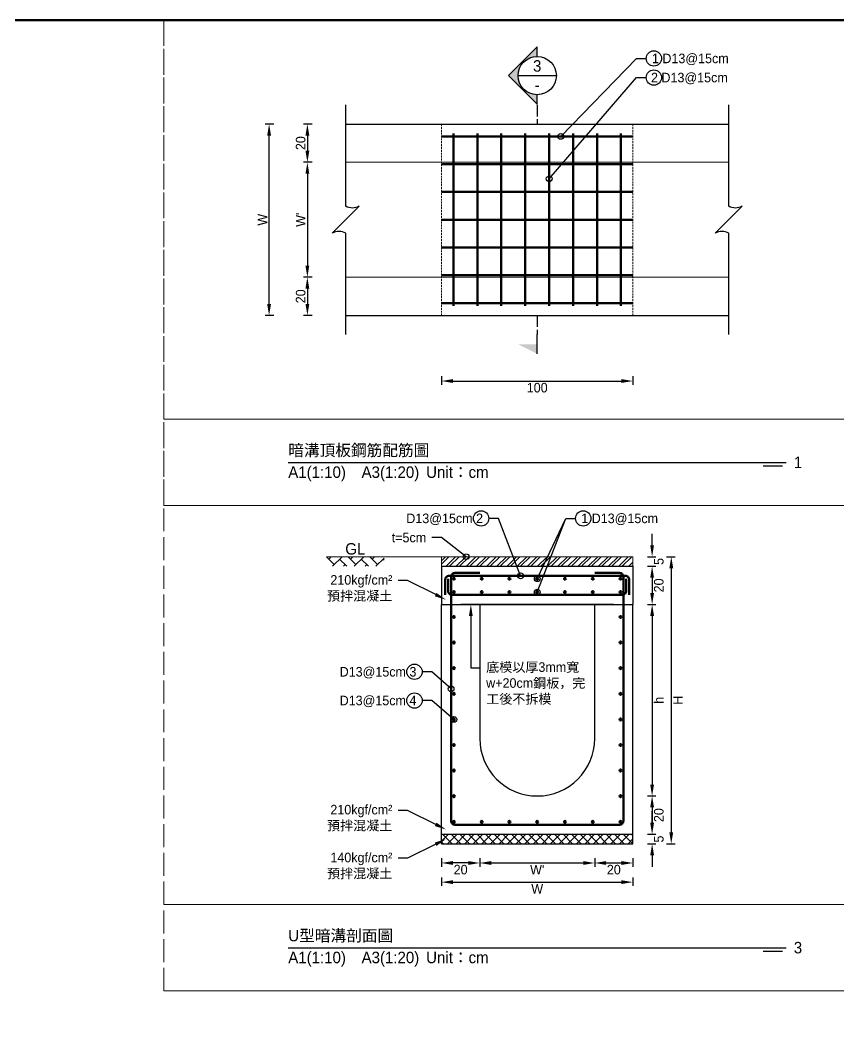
# Model space of a CAD drawing. Extents: x -3420 to 2030, y -3892 to 566.
# Drawn here: x -855 to -428, y -526 to 0 of the extents above; entities that cross this region are included whole.
import ezdxf
from ezdxf import colors
from ezdxf.entities.mleader import LeaderData, LeaderLine
from ezdxf.math import Vec2, Vec3

# ---------------------------------------------------------------- set-up
doc = ezdxf.new("R2010")
doc.units = 0
doc.header["$MEASUREMENT"] = 0
for name, pattern in [('ACAD_ISO02W100', [15, 12, -3]), ('DASHEDX2', [1.5, 1, -0.5]), ('HIDDEN', [0.375, 0.25, -0.125])]:
    doc.linetypes.add(name, pattern=pattern)
for name, color, linetype, lineweight in [('一、3.基本-變更', 1, 'Continuous', 50), ('二、1.繪圖-既有設施', 8, 'Continuous', 20), ('二、2.繪圖-施作項目', 181, 'Continuous', 30), ('二、4.繪圖-設計鋪面', 40, 'Continuous', 20), ('二、5.繪圖-鋼筋', 60, 'Continuous', 50), ('二、6.繪圖-其他施作項目', 35, 'Continuous', 30)]:
    doc.layers.add(name, color=color, linetype=linetype, lineweight=lineweight)
doc.layers.add('一、4.基本-隱藏', color=9, linetype='ACAD_ISO02W100', lineweight=20, plot=False)
doc.layers.add('三、3.文字-註解文字', color=2, linetype='Continuous')
doc.styles.add('次圖名(詳圖)', font='MS PGothic.ttf', dxfattribs={"height": 6})
doc.styles.add('註解文字(詳圖)', font='MS PGothic.ttf', dxfattribs={"height": 5})
doc.dimstyles.new('註解文字(詳圖)', dxfattribs={"dimtxt": 5, "dimasz": 6, "dimexe": 2, "dimexo": 5, "dimgap": 1, "dimtad": 2, "dimzin": 0, "dimdsep": 46, "dimtxsty": '註解文字(詳圖)', "dimcen": 0.1, "dimclrd": 144, "dimclre": 144, "dimclrt": 256, "dimadec": 0, "dimazin": 0, "dimtfac": 1, "dimtofl": 0, "dimtmove": 0, "dimatfit": 3, "dimfxlon": 1, "dimtolj": 1, "dimtzin": 0, "dimlwd": -1, "dimlwe": -1, "dimarcsym": 1})

# ---------------------------------------------------------------- blocks, each defined once
blk = doc.blocks.new('*D10')
at = {"layer": 'Defpoints', "color": 0, "transparency": 16777216}
for p in [(-685.015, -54.25), (-705.015, -74.25), (-685.015, -74.25)]:
    blk.add_point(p, dxfattribs=at)
at = {"layer": '三、3.文字-註解文字', "color": 144, "transparency": 16777216}
for p, q in [((-702.515, -54.25), (-707.015, -54.25)), ((-705.015, -60.25), (-705.015, -68.25)), ((-702.515, -74.25), (-707.015, -74.25))]:
    blk.add_line(p, q, dxfattribs=at)
for points in [[(-706.015, -60.25), (-704.015, -60.25), (-705.015, -54.25)], [(-706.015, -68.25), (-704.015, -68.25), (-705.015, -74.25)]]:
    blk.add_solid(points, dxfattribs=at)
at = {"layer": '三、3.文字-註解文字', "transparency": 16777216, "insert": (-708.515, -64.25), "char_height": 5, "attachment_point": 5, "rotation": 90, "style": '註解文字(詳圖)'}
blk.add_mtext('\\A1;20', dxfattribs=at)
blk = doc.blocks.new('*D11')
at = {"layer": 'Defpoints', "color": 0, "transparency": 16777216}
for p in [(-685.015, -74.25), (-705.015, -134.25), (-685.015, -134.25)]:
    blk.add_point(p, dxfattribs=at)
at = {"layer": '三、3.文字-註解文字', "color": 144, "transparency": 16777216}
for p, q in [((-702.515, -74.25), (-707.015, -74.25)), ((-705.015, -80.25), (-705.015, -128.25)), ((-702.515, -134.25), (-707.015, -134.25))]:
    blk.add_line(p, q, dxfattribs=at)
for points in [[(-706.015, -80.25), (-704.015, -80.25), (-705.015, -74.25)], [(-706.015, -128.25), (-704.015, -128.25), (-705.015, -134.25)]]:
    blk.add_solid(points, dxfattribs=at)
at = {"layer": '三、3.文字-註解文字', "transparency": 16777216, "insert": (-708.515, -104.25), "char_height": 5, "attachment_point": 5, "rotation": 90, "style": '註解文字(詳圖)'}
blk.add_mtext("\\A1;{\\fMS PGothic|b0|i0|c128|p34;W}'", dxfattribs=at)
blk = doc.blocks.new('*D12')
at = {"layer": 'Defpoints', "color": 0, "transparency": 16777216}
for p in [(-685.015, -134.25), (-705.015, -154.25), (-685.015, -154.25)]:
    blk.add_point(p, dxfattribs=at)
at = {"layer": '三、3.文字-註解文字', "color": 144, "transparency": 16777216}
for p, q in [((-702.515, -134.25), (-707.015, -134.25)), ((-705.015, -140.25), (-705.015, -148.25)), ((-702.515, -154.25), (-707.015, -154.25))]:
    blk.add_line(p, q, dxfattribs=at)
for points in [[(-706.015, -140.25), (-704.015, -140.25), (-705.015, -134.25)], [(-706.015, -148.25), (-704.015, -148.25), (-705.015, -154.25)]]:
    blk.add_solid(points, dxfattribs=at)
at = {"layer": '三、3.文字-註解文字', "transparency": 16777216, "insert": (-708.515, -144.25), "char_height": 5, "attachment_point": 5, "rotation": 90, "style": '註解文字(詳圖)'}
blk.add_mtext('\\A1;20', dxfattribs=at)
blk = doc.blocks.new('_Small')
at = {"color": 0, "linetype": 'ByBlock', "lineweight": -2}
blk.add_circle((0, 0), 0.25, dxfattribs=at)
blk = doc.blocks.new('*D13')
at = {"layer": 'Defpoints', "color": 0, "transparency": 16777216}
for p in [(-635.015, -154.25), (-535.015, -154.25), (-535.015, -188.5)]:
    blk.add_point(p, dxfattribs=at)
at = {"layer": '三、3.文字-註解文字', "color": 144, "transparency": 16777216}
for p, q in [((-635.015, -186), (-635.015, -190.5)), ((-629.015, -188.5), (-541.015, -188.5)), ((-535.015, -186), (-535.015, -190.5))]:
    blk.add_line(p, q, dxfattribs=at)
for points in [[(-629.015, -187.5), (-629.015, -189.5), (-635.015, -188.5)], [(-541.015, -187.5), (-541.015, -189.5), (-535.015, -188.5)]]:
    blk.add_solid(points, dxfattribs=at)
at = {"layer": '三、3.文字-註解文字', "transparency": 16777216, "insert": (-585.015, -192), "char_height": 5, "attachment_point": 5, "style": '註解文字(詳圖)'}
blk.add_mtext('\\A1;100', dxfattribs=at)
blk = doc.blocks.new('*D14')
at = {"layer": 'Defpoints', "color": 0, "transparency": 16777216}
for p in [(-725.015, -54.25), (-685.015, -54.25), (-685.015, -154.25)]:
    blk.add_point(p, dxfattribs=at)
at = {"layer": '三、3.文字-註解文字', "color": 144, "transparency": 16777216}
for p, q in [((-722.515, -54.25), (-727.015, -54.25)), ((-725.015, -148.25), (-725.015, -60.25)), ((-722.515, -154.25), (-727.015, -154.25))]:
    blk.add_line(p, q, dxfattribs=at)
for points in [[(-726.015, -60.25), (-724.015, -60.25), (-725.015, -54.25)], [(-726.015, -148.25), (-724.015, -148.25), (-725.015, -154.25)]]:
    blk.add_solid(points, dxfattribs=at)
at = {"layer": '三、3.文字-註解文字', "transparency": 16777216, "insert": (-728.515, -104.25), "char_height": 5, "attachment_point": 5, "rotation": 90, "style": '註解文字(詳圖)'}
blk.add_mtext('\\A1;W', dxfattribs=at)
blk = doc.blocks.new('*D15')
at = {"layer": 'Defpoints', "color": 0, "transparency": 16777216}
for p in [(-535, -280.25), (-535, -285.25), (-525, -285.25)]:
    blk.add_point(p, dxfattribs=at)
at = {"layer": '三、3.文字-註解文字', "color": 144, "transparency": 16777216}
for p, q in [((-525, -274.25), (-525, -268.25)), ((-527.5, -280.25), (-523, -280.25)), ((-527.5, -285.25), (-523, -285.25)), ((-525, -291.25), (-525, -297.25))]:
    blk.add_line(p, q, dxfattribs=at)
for points in [[(-526, -274.25), (-524, -274.25), (-525, -280.25)], [(-526, -291.25), (-524, -291.25), (-525, -285.25)]]:
    blk.add_solid(points, dxfattribs=at)
at = {"layer": '三、3.文字-註解文字', "transparency": 16777216, "insert": (-521.5, -282.75), "char_height": 5, "attachment_point": 5, "rotation": 90, "style": '註解文字(詳圖)'}
blk.add_mtext('\\A1;5', dxfattribs=at)
blk = doc.blocks.new('*D16')
at = {"layer": 'Defpoints', "color": 0, "transparency": 16777216}
for p in [(-535, -285.25), (-535, -305.25), (-525, -305.25)]:
    blk.add_point(p, dxfattribs=at)
at = {"layer": '三、3.文字-註解文字', "color": 144, "transparency": 16777216}
for p, q in [((-527.5, -285.25), (-523, -285.25)), ((-525, -291.25), (-525, -299.25)), ((-527.5, -305.25), (-523, -305.25))]:
    blk.add_line(p, q, dxfattribs=at)
for points in [[(-526, -291.25), (-524, -291.25), (-525, -285.25)], [(-526, -299.25), (-524, -299.25), (-525, -305.25)]]:
    blk.add_solid(points, dxfattribs=at)
at = {"layer": '三、3.文字-註解文字', "transparency": 16777216, "insert": (-521.5, -295.25), "char_height": 5, "attachment_point": 5, "rotation": 90, "style": '註解文字(詳圖)'}
blk.add_mtext('\\A1;20', dxfattribs=at)
blk = doc.blocks.new('*D17')
at = {"layer": 'Defpoints', "color": 0, "transparency": 16777216}
for p in [(-535, -305.25), (-585, -405.25), (-525, -405.25)]:
    blk.add_point(p, dxfattribs=at)
at = {"layer": '三、3.文字-註解文字', "color": 144, "transparency": 16777216}
for p, q in [((-527.5, -305.25), (-523, -305.25)), ((-525, -311.25), (-525, -399.25)), ((-527.5, -405.25), (-523, -405.25))]:
    blk.add_line(p, q, dxfattribs=at)
for points in [[(-526, -311.25), (-524, -311.25), (-525, -305.25)], [(-526, -399.25), (-524, -399.25), (-525, -405.25)]]:
    blk.add_solid(points, dxfattribs=at)
at = {"layer": '三、3.文字-註解文字', "transparency": 16777216, "insert": (-521.5, -355.25), "char_height": 5, "attachment_point": 5, "rotation": 90, "style": '註解文字(詳圖)'}
blk.add_mtext('\\A1;h', dxfattribs=at)
blk = doc.blocks.new('*D18')
at = {"layer": 'Defpoints', "color": 0, "transparency": 16777216}
for p in [(-585, -405.25), (-535, -425.25), (-525, -425.25)]:
    blk.add_point(p, dxfattribs=at)
at = {"layer": '三、3.文字-註解文字', "color": 144, "transparency": 16777216}
for p, q in [((-527.5, -405.25), (-523, -405.25)), ((-525, -411.25), (-525, -419.25)), ((-527.5, -425.25), (-523, -425.25))]:
    blk.add_line(p, q, dxfattribs=at)
for points in [[(-526, -411.25), (-524, -411.25), (-525, -405.25)], [(-526, -419.25), (-524, -419.25), (-525, -425.25)]]:
    blk.add_solid(points, dxfattribs=at)
at = {"layer": '三、3.文字-註解文字', "transparency": 16777216, "insert": (-521.5, -415.25), "char_height": 5, "attachment_point": 5, "rotation": 90, "style": '註解文字(詳圖)'}
blk.add_mtext('\\A1;20', dxfattribs=at)
blk = doc.blocks.new('*D19')
at = {"layer": 'Defpoints', "color": 0, "transparency": 16777216}
for p in [(-535, -425.25), (-535, -430.25), (-525, -430.25)]:
    blk.add_point(p, dxfattribs=at)
at = {"layer": '三、3.文字-註解文字', "color": 144, "transparency": 16777216}
for p, q in [((-525, -419.25), (-525, -413.25)), ((-527.5, -425.25), (-523, -425.25)), ((-527.5, -430.25), (-523, -430.25)), ((-525, -436.25), (-525, -442.25))]:
    blk.add_line(p, q, dxfattribs=at)
for points in [[(-526, -419.25), (-524, -419.25), (-525, -425.25)], [(-526, -436.25), (-524, -436.25), (-525, -430.25)]]:
    blk.add_solid(points, dxfattribs=at)
at = {"layer": '三、3.文字-註解文字', "transparency": 16777216, "insert": (-521.5, -427.75), "char_height": 5, "attachment_point": 5, "rotation": 90, "style": '註解文字(詳圖)'}
blk.add_mtext('\\A1;5', dxfattribs=at)
blk = doc.blocks.new('*D20')
at = {"layer": 'Defpoints', "color": 0, "transparency": 16777216}
for p in [(-535, -280.25), (-535, -430.25), (-515, -430.25)]:
    blk.add_point(p, dxfattribs=at)
at = {"layer": '三、3.文字-註解文字', "color": 144, "transparency": 16777216}
for p, q in [((-517.5, -280.25), (-513, -280.25)), ((-515, -286.25), (-515, -424.25)), ((-517.5, -430.25), (-513, -430.25))]:
    blk.add_line(p, q, dxfattribs=at)
for points in [[(-516, -286.25), (-514, -286.25), (-515, -280.25)], [(-516, -424.25), (-514, -424.25), (-515, -430.25)]]:
    blk.add_solid(points, dxfattribs=at)
at = {"layer": '三、3.文字-註解文字', "transparency": 16777216, "insert": (-511.5, -355.25), "char_height": 5, "attachment_point": 5, "rotation": 90, "style": '註解文字(詳圖)'}
blk.add_mtext('\\A1;H', dxfattribs=at)
blk = doc.blocks.new('*D43')
at = {"layer": 'Defpoints', "color": 0, "transparency": 16777216}
for p in [(-635, -305.25), (-615, -305.25), (-635, -440.25)]:
    blk.add_point(p, dxfattribs=at)
at = {"layer": '三、3.文字-註解文字', "color": 144, "transparency": 16777216}
for p, q in [((-635, -437.75), (-635, -442.25)), ((-621, -440.25), (-629, -440.25)), ((-615, -437.75), (-615, -442.25))]:
    blk.add_line(p, q, dxfattribs=at)
for points in [[(-629, -439.25), (-629, -441.25), (-635, -440.25)], [(-621, -439.25), (-621, -441.25), (-615, -440.25)]]:
    blk.add_solid(points, dxfattribs=at)
at = {"layer": '三、3.文字-註解文字', "transparency": 16777216, "insert": (-625, -443.75), "char_height": 5, "attachment_point": 5, "style": '註解文字(詳圖)'}
blk.add_mtext('\\A1;20', dxfattribs=at)
blk = doc.blocks.new('*D44')
at = {"layer": 'Defpoints', "color": 0, "transparency": 16777216}
for p in [(-615, -305.25), (-555, -305.25), (-555, -440.25)]:
    blk.add_point(p, dxfattribs=at)
at = {"layer": '三、3.文字-註解文字', "color": 144, "transparency": 16777216}
for p, q in [((-615, -437.75), (-615, -442.25)), ((-609, -440.25), (-561, -440.25)), ((-555, -437.75), (-555, -442.25))]:
    blk.add_line(p, q, dxfattribs=at)
for points in [[(-609, -439.25), (-609, -441.25), (-615, -440.25)], [(-561, -439.25), (-561, -441.25), (-555, -440.25)]]:
    blk.add_solid(points, dxfattribs=at)
at = {"layer": '三、3.文字-註解文字', "transparency": 16777216, "insert": (-585, -443.75), "char_height": 5, "attachment_point": 5, "style": '註解文字(詳圖)'}
blk.add_mtext("\\A1;W'", dxfattribs=at)
blk = doc.blocks.new('*D45')
at = {"layer": 'Defpoints', "color": 0, "transparency": 16777216}
for p in [(-555, -305.25), (-535, -305.25), (-535, -440.25)]:
    blk.add_point(p, dxfattribs=at)
at = {"layer": '三、3.文字-註解文字', "color": 144, "transparency": 16777216}
for p, q in [((-555, -437.75), (-555, -442.25)), ((-549, -440.25), (-541, -440.25)), ((-535, -437.75), (-535, -442.25))]:
    blk.add_line(p, q, dxfattribs=at)
for points in [[(-549, -439.25), (-549, -441.25), (-555, -440.25)], [(-541, -439.25), (-541, -441.25), (-535, -440.25)]]:
    blk.add_solid(points, dxfattribs=at)
at = {"layer": '三、3.文字-註解文字', "transparency": 16777216, "insert": (-545, -443.75), "char_height": 5, "attachment_point": 5, "style": '註解文字(詳圖)'}
blk.add_mtext('\\A1;20', dxfattribs=at)
blk = doc.blocks.new('*D46')
at = {"layer": 'Defpoints', "color": 0, "transparency": 16777216}
for p in [(-635, -430.25), (-535, -430.25), (-535, -450.25)]:
    blk.add_point(p, dxfattribs=at)
at = {"layer": '三、3.文字-註解文字', "color": 144, "transparency": 16777216}
for p, q in [((-635, -447.75), (-635, -452.25)), ((-629, -450.25), (-541, -450.25)), ((-535, -447.75), (-535, -452.25))]:
    blk.add_line(p, q, dxfattribs=at)
for points in [[(-629, -449.25), (-629, -451.25), (-635, -450.25)], [(-541, -449.25), (-541, -451.25), (-535, -450.25)]]:
    blk.add_solid(points, dxfattribs=at)
at = {"layer": '三、3.文字-註解文字', "transparency": 16777216, "insert": (-585, -453.75), "char_height": 5, "attachment_point": 5, "style": '註解文字(詳圖)'}
blk.add_mtext('\\A1;W', dxfattribs=at)

msp = doc.modelspace()

# ---------------------------------------------------------------- hatches: boundary and pattern name
at = {"layer": '三、3.文字-註解文字'}
h = msp.add_hatch(color=256, dxfattribs=at)
h.dxf.hatch_style = 1
h.paths.add_polyline_path([(-585.015, -13.943), (-600.015, -28.943), (-585.015, -43.943), (-585.015, -38.943, -0.4142136), (-595.015, -28.943, -0.4142136), (-585.015, -18.943)])
h = msp.add_hatch(color=256, dxfattribs=at)
h.dxf.hatch_style = 1
h.paths.add_polyline_path([(-595.015, -169.25), (-585.015, -174.25), (-585.015, -169.25)])
at = {"layer": '二、2.繪圖-施作項目'}
h = msp.add_hatch(dxfattribs=at)
h.set_pattern_fill('ANSI37', color=256)
h.set_pattern_definition([(45, (658.0375, -231.4498), (-2.245064, 2.245064), []), (135, (658.0375, -231.4498), (-2.245064, -2.245064), [])])
h.paths.add_polyline_path([(-535, -425.25), (-635, -425.25), (-635, -430.25), (-535, -430.25)])
at = {"layer": '二、4.繪圖-設計鋪面'}
h = msp.add_hatch(dxfattribs=at)
h.set_pattern_fill('AR-HBONE', color=256)
h.set_pattern_definition([(45, (-15, -10), (0, 5.656854), [12, -4]), (135, (-12.1716, -7.1716), (4e-16, 5.656854), [12, -4])])
h.paths.add_polyline_path([(-665, -280.25), (-695, -280.25), (-695, -285.25), (-665, -285.25)])
h = msp.add_hatch(dxfattribs=at)
h.set_pattern_fill('ANSI32', color=256, scale=10)
h.set_pattern_definition([(45, (-2408.0162, -56.0298), (-2.6516504, 2.6516504), []), (45, (-2406.2484, -56.0298), (-2.6516504, 2.6516504), [])])
h.paths.add_polyline_path([(-535, -285.25), (-535, -280.25), (-635, -280.25), (-635, -285.25)])
at = {"layer": '二、5.繪圖-鋼筋'}
h = msp.add_hatch(color=256, dxfattribs=at)
h.dxf.hatch_style = 1
h.paths.add_polyline_path([(-628, -291.75, 1), (-629, -291.75, 1)])
h = msp.add_hatch(color=256, dxfattribs=at)
h.dxf.hatch_style = 1
h.paths.add_polyline_path([(-613.5, -291.75, 1), (-614.5, -291.75, 1)])
h = msp.add_hatch(color=256, dxfattribs=at)
h.dxf.hatch_style = 1
h.paths.add_polyline_path([(-599, -291.75, 1), (-600, -291.75, 1)])
h = msp.add_hatch(color=256, dxfattribs=at)
h.dxf.hatch_style = 1
h.paths.add_polyline_path([(-584.5, -291.75, 1), (-585.5, -291.75, 1)])
h = msp.add_hatch(color=256, dxfattribs=at)
h.dxf.hatch_style = 1
h.paths.add_polyline_path([(-570, -291.75, 1), (-571, -291.75, 1)])
h = msp.add_hatch(color=256, dxfattribs=at)
h.dxf.hatch_style = 1
h.paths.add_polyline_path([(-555.5, -291.75, 1), (-556.5, -291.75, 1)])
h = msp.add_hatch(color=256, dxfattribs=at)
h.dxf.hatch_style = 1
h.paths.add_polyline_path([(-541, -291.75, 1), (-542, -291.75, 1)])
h = msp.add_hatch(color=256, dxfattribs=at)
h.dxf.hatch_style = 1
h.paths.add_polyline_path([(-628, -298.75, 1), (-629, -298.75, 1)])
h = msp.add_hatch(color=256, dxfattribs=at)
h.dxf.hatch_style = 1
h.paths.add_polyline_path([(-613.5, -298.75, 1), (-614.5, -298.75, 1)])
h = msp.add_hatch(color=256, dxfattribs=at)
h.dxf.hatch_style = 1
h.paths.add_polyline_path([(-599, -298.75, 1), (-600, -298.75, 1)])
h = msp.add_hatch(color=256, dxfattribs=at)
h.dxf.hatch_style = 1
h.paths.add_polyline_path([(-584.5, -298.75, 1), (-585.5, -298.75, 1)])
h = msp.add_hatch(color=256, dxfattribs=at)
h.dxf.hatch_style = 1
h.paths.add_polyline_path([(-570, -298.75, 1), (-571, -298.75, 1)])
h = msp.add_hatch(color=256, dxfattribs=at)
h.dxf.hatch_style = 1
h.paths.add_polyline_path([(-555.5, -298.75, 1), (-556.5, -298.75, 1)])
h = msp.add_hatch(color=256, dxfattribs=at)
h.dxf.hatch_style = 1
h.paths.add_polyline_path([(-541, -298.75, 1), (-542, -298.75, 1)])
h = msp.add_hatch(color=256, dxfattribs=at)
h.dxf.hatch_style = 1
h.paths.add_polyline_path([(-628, -311.75, 1), (-629, -311.75, 1)])
h = msp.add_hatch(color=256, dxfattribs=at)
h.dxf.hatch_style = 1
h.paths.add_polyline_path([(-541, -311.75, 1), (-542, -311.75, 1)])
h = msp.add_hatch(color=256, dxfattribs=at)
h.dxf.hatch_style = 1
h.paths.add_polyline_path([(-628, -325.125, 1), (-629, -325.125, 1)])
h = msp.add_hatch(color=256, dxfattribs=at)
h.dxf.hatch_style = 1
h.paths.add_polyline_path([(-541, -325.125, 1), (-542, -325.125, 1)])
h = msp.add_hatch(color=256, dxfattribs=at)
h.dxf.hatch_style = 1
h.paths.add_polyline_path([(-628, -338.5, 1), (-629, -338.5, 1)])
h = msp.add_hatch(color=256, dxfattribs=at)
h.dxf.hatch_style = 1
h.paths.add_polyline_path([(-541, -338.5, 1), (-542, -338.5, 1)])
h = msp.add_hatch(color=256, dxfattribs=at)
h.dxf.hatch_style = 1
h.paths.add_polyline_path([(-628, -351.875, 1), (-629, -351.875, 1)])
h = msp.add_hatch(color=256, dxfattribs=at)
h.dxf.hatch_style = 1
h.paths.add_polyline_path([(-541, -351.875, 1), (-542, -351.875, 1)])
h = msp.add_hatch(color=256, dxfattribs=at)
h.dxf.hatch_style = 1
h.paths.add_polyline_path([(-628, -365.25, 1), (-629, -365.25, 1)])
h = msp.add_hatch(color=256, dxfattribs=at)
h.dxf.hatch_style = 1
h.paths.add_polyline_path([(-541, -365.25, 1), (-542, -365.25, 1)])
h = msp.add_hatch(color=256, dxfattribs=at)
h.dxf.hatch_style = 1
h.paths.add_polyline_path([(-628, -378.625, 1), (-629, -378.625, 1)])
h = msp.add_hatch(color=256, dxfattribs=at)
h.dxf.hatch_style = 1
h.paths.add_polyline_path([(-541, -378.625, 1), (-542, -378.625, 1)])
h = msp.add_hatch(color=256, dxfattribs=at)
h.dxf.hatch_style = 1
h.paths.add_polyline_path([(-628, -392, 1), (-629, -392, 1)])
h = msp.add_hatch(color=256, dxfattribs=at)
h.dxf.hatch_style = 1
h.paths.add_polyline_path([(-541, -392, 1), (-542, -392, 1)])
h = msp.add_hatch(color=256, dxfattribs=at)
h.dxf.hatch_style = 1
h.paths.add_polyline_path([(-628, -405.375, 1), (-629, -405.375, 1)])
h = msp.add_hatch(color=256, dxfattribs=at)
h.dxf.hatch_style = 1
h.paths.add_polyline_path([(-541, -405.375, 1), (-542, -405.375, 1)])
h = msp.add_hatch(color=256, dxfattribs=at)
h.dxf.hatch_style = 1
h.paths.add_polyline_path([(-628, -418.75, 1), (-629, -418.75, 1)])
h = msp.add_hatch(color=256, dxfattribs=at)
h.dxf.hatch_style = 1
h.paths.add_polyline_path([(-613.5, -418.75, 1), (-614.5, -418.75, 1)])
h = msp.add_hatch(color=256, dxfattribs=at)
h.dxf.hatch_style = 1
h.paths.add_polyline_path([(-599, -418.75, 1), (-600, -418.75, 1)])
h = msp.add_hatch(color=256, dxfattribs=at)
h.dxf.hatch_style = 1
h.paths.add_polyline_path([(-584.5, -418.75, 1), (-585.5, -418.75, 1)])
h = msp.add_hatch(color=256, dxfattribs=at)
h.dxf.hatch_style = 1
h.paths.add_polyline_path([(-570, -418.75, 1), (-571, -418.75, 1)])
h = msp.add_hatch(color=256, dxfattribs=at)
h.dxf.hatch_style = 1
h.paths.add_polyline_path([(-555.5, -418.75, 1), (-556.5, -418.75, 1)])
h = msp.add_hatch(color=256, dxfattribs=at)
h.dxf.hatch_style = 1
h.paths.add_polyline_path([(-541, -418.75, 1), (-542, -418.75, 1)])

# ---------------------------------------------------------------- linework, layer by layer
at = {"layer": '一、3.基本-變更'}
msp.add_lwpolyline([(-3420, 0), (0, 0), (0, -1164), (-3420, -1164)], close=True, dxfattribs=at)
at = {"layer": '一、4.基本-隱藏'}
for points in [[(-780, 0), (0, 0), (0, -507), (-780, -507)], [(-780, 0), (-390, 0), (-390, -208.5), (-780, -208.5)], [(-780, -208.5), (-390, -208.5), (-390, -253.5), (-780, -253.5)], [(-780, -253.5), (-390, -253.5), (-390, -462), (-780, -462)], [(-780, -462), (-390, -462), (-390, -507), (-780, -507)]]:
    msp.add_lwpolyline(points, close=True, dxfattribs=at)
msp.add_lwpolyline([(-780, -507), (0, -507)], dxfattribs=at)
at = {"layer": '三、3.文字-註解文字'}
for points in [[(-585.015, -18.943), (-585.015, -13.943), (-600.015, -28.943), (-585.015, -43.943), (-585.015, -38.943)], [(-595.015, -28.943), (-575.015, -28.943)], [(-585.015, -174.25), (-585.015, -164.25)], [(-715, -231), (-455, -231)], [(-457, -233), (-467, -233)], [(-715, -484.5), (-455, -484.5)], [(-457, -486.5), (-467, -486.5)]]:
    msp.add_lwpolyline(points, dxfattribs=at)
for points in [[(-685.015, -164.25), (-685.015, -111.321, 0.2828427), (-692.086, -111.321), (-677.944, -97.179, -0.2828427), (-685.015, -97.179), (-685.015, -44.25)], [(-485.015, -164.25), (-485.015, -111.321, 0.2828427), (-492.086, -111.321), (-477.944, -97.179, -0.2828427), (-485.015, -97.179), (-485.015, -44.25)]]:
    msp.add_lwpolyline(points, format="xyb", dxfattribs=at)
at = {"layer": '三、3.文字-註解文字', "linetype": 'ACAD_ISO02W100', "ltscale": 0.5}
for points in [[(-585.015, -44.25), (-585.015, -54.25)], [(-585.015, -154.25), (-585.015, -164.25)]]:
    msp.add_lwpolyline(points, dxfattribs=at)
at = {"layer": '三、3.文字-註解文字'}
for centre, radius in [((-585.015, -28.943), 10), ((-524.085, -20), 4), ((-524.085, -30), 4), ((-614.282, -260.25), 4), ((-561, -260.25), 4), ((-649.082, -340.375), 4), ((-649.082, -355.375), 4)]:
    msp.add_circle(centre, radius, dxfattribs=at)
at = {"layer": '二、1.繪圖-既有設施', "linetype": 'DASHEDX2'}
for points in [[(-635.015, -54.25), (-635.015, -154.25)], [(-535.015, -54.25), (-535.015, -154.25)]]:
    msp.add_lwpolyline(points, dxfattribs=at)
at = {"layer": '二、1.繪圖-既有設施', "linetype": 'HIDDEN'}
for points in [[(-685.015, -74.25), (-485.015, -74.25)], [(-685.015, -134.25), (-485.015, -134.25)]]:
    msp.add_lwpolyline(points, dxfattribs=at)
at = {"layer": '二、2.繪圖-施作項目'}
for points in [[(-685.015, -54.25), (-485.015, -54.25)], [(-685.015, -154.25), (-485.015, -154.25)], [(-635, -285.25), (-535, -285.25)], [(-635, -285.25), (-635, -305.25)], [(-535, -285.25), (-535, -305.25)], [(-635, -430.25), (-635, -305.25)], [(-635, -305.25), (-535, -305.25)], [(-535, -430.25), (-535, -305.25)], [(-635, -425.25), (-535, -425.25)], [(-635, -430.25), (-535, -430.25)]]:
    msp.add_lwpolyline(points, dxfattribs=at)
msp.add_lwpolyline([(-615, -305.25), (-615, -375.25, 1), (-555, -375.25), (-555, -305.25)], format="xyb", dxfattribs=at)
at = {"layer": '二、4.繪圖-設計鋪面'}
for points in [[(-635, -280.25), (-695, -280.25)], [(-635, -280.25), (-535, -280.25)], [(-635, -280.25), (-635, -285.25)], [(-535, -280.25), (-535, -285.25)]]:
    msp.add_lwpolyline(points, dxfattribs=at)
at = {"layer": '二、5.繪圖-鋼筋'}
for points in [[(-635.015, -60.75), (-535.015, -60.75)], [(-628.765, -59.25), (-628.765, -149.25)], [(-616.265, -59.25), (-616.265, -149.25)], [(-603.765, -59.25), (-603.765, -149.25)], [(-591.265, -59.25), (-591.265, -149.25)], [(-578.765, -59.25), (-578.765, -149.25)], [(-566.265, -59.25), (-566.265, -149.25)], [(-553.765, -59.25), (-553.765, -149.25)], [(-541.265, -59.25), (-541.265, -149.25)], [(-635.015, -75.25), (-535.015, -75.25)], [(-635.015, -89.75), (-535.015, -89.75)], [(-635.015, -104.25), (-535.015, -104.25)], [(-635.015, -118.75), (-535.015, -118.75)], [(-635.015, -133.25), (-535.015, -133.25)], [(-635.015, -147.75), (-535.015, -147.75)]]:
    msp.add_lwpolyline(points, dxfattribs=at)
for points in [[(-630, -305.25), (-630, -290.75, -0.4142136), (-628, -288.75), (-615, -288.75)], [(-555, -288.75), (-542, -288.75, -0.4142136), (-540, -290.75), (-540, -305.25)], [(-633, -300.25), (-633, -292.25, -0.4142136), (-631, -290.25), (-539, -290.25, -0.4142136), (-537, -292.25), (-537, -300.25)], [(-631.5, -291.75), (-631.5, -298.25, 0.4142136), (-629.5, -300.25), (-540.5, -300.25, 0.4142136), (-538.5, -298.25), (-538.5, -291.75)], [(-540, -305.25), (-540, -418.25, -0.4142136), (-542, -420.25), (-628, -420.25, -0.4142136), (-630, -418.25), (-630, -305.25)]]:
    msp.add_lwpolyline(points, format="xyb", dxfattribs=at)
for centre in [(-628.5, -291.75), (-614, -291.75), (-599.5, -291.75), (-585, -291.75), (-570.5, -291.75), (-556, -291.75), (-541.5, -291.75), (-628.5, -298.75), (-614, -298.75), (-599.5, -298.75), (-585, -298.75), (-570.5, -298.75), (-556, -298.75), (-541.5, -298.75), (-628.5, -311.75), (-541.5, -311.75), (-628.5, -325.125), (-541.5, -325.125), (-628.5, -338.5), (-541.5, -338.5), (-628.5, -351.875), (-541.5, -351.875), (-628.5, -365.25), (-541.5, -365.25), (-628.5, -378.625), (-541.5, -378.625), (-628.5, -392), (-541.5, -392), (-628.5, -405.375), (-541.5, -405.375), (-628.5, -418.75), (-614, -418.75), (-599.5, -418.75), (-585, -418.75), (-570.5, -418.75), (-556, -418.75), (-541.5, -418.75)]:
    msp.add_circle(centre, 0.5, dxfattribs=at)
at = {"layer": '二、6.繪圖-其他施作項目', "const_width": 1}
msp.add_lwpolyline([(-625, -305.25), (-545, -305.25)], dxfattribs=at)

# ---------------------------------------------------------------- texts
at = {"layer": '三、3.文字-註解文字', "char_height": 6}
for s, width, gutter_width, insert, attachment_point, style in [('3', 6.60394, 25, (-585.015, -23.943), 5, '註解文字(詳圖)'), ('-', 6.60394, 25, (-585.015, -33.943), 5, '註解文字(詳圖)'), ('暗{\\fMS PGothic|b0|i0|c128|p34;溝頂板鋼筋配筋圖}', 80.77209, 15, (-715, -225), 4, '次圖名(詳圖)'), ('1', 3, 15, (-451, -231), 4, '次圖名(詳圖)'), ('A1(1:10)\u3000A3(1:20){\\fMS PGothic|b0|i0|c128|p34;^IUnit：cm}', 136.03259, 15, (-715, -237), 4, '次圖名(詳圖)'), ('U型{\\fMS PGothic|b0|i0|c128|p34;暗溝剖面圖}', 134.12151, 15, (-715, -478.5), 4, '次圖名(詳圖)'), ('3', 3, 15, (-451, -484.5), 4, '次圖名(詳圖)'), ('A1(1:10)\u3000A3(1:20){\\fMS PGothic|b0|i0|c128|p34;^IUnit：cm}', 136.03259, 15, (-715, -490.5), 4, '次圖名(詳圖)')]:
    msp.add_mtext_dynamic_manual_height_columns(s, width=width, gutter_width=gutter_width, heights=[0], dxfattribs=dict(at, insert=insert, attachment_point=attachment_point, style=style))
at = {"layer": '二、4.繪圖-設計鋪面', "insert": (-680, -279.25), "char_height": 6, "attachment_point": 8, "style": '註解文字(詳圖)'}
msp.add_mtext_dynamic_manual_height_columns('{\\fMS PGothic|b0|i0|c128|p34;GL}', width=10.17412, gutter_width=30, heights=[0], dxfattribs=at)

# ---------------------------------------------------------------- dimensions: what is measured, and where the dimension line sits
at = {"layer": '三、3.文字-註解文字'}
for base, p1, p2, text, picture, middle in [((-725.015, -54.25), (-685.015, -154.25), (-685.015, -54.25), 'W', '*D14', (-728.515, -104.25)), ((-705.015, -74.25), (-685.015, -54.25), (-685.015, -74.25), '20', '*D10', (-708.515, -64.25)), ((-705.015, -134.25), (-685.015, -74.25), (-685.015, -134.25), "{\\fMS PGothic|b0|i0|c128|p34;W}'", '*D11', (-708.515, -104.25)), ((-705.015, -154.25), (-685.015, -134.25), (-685.015, -154.25), '20', '*D12', (-708.515, -144.25)), ((-525, -285.25), (-535, -280.25), (-535, -285.25), '5', '*D15', (-521.5, -282.75)), ((-515, -430.25), (-535, -280.25), (-535, -430.25), 'H', '*D20', (-511.5, -355.25)), ((-525, -305.25), (-535, -285.25), (-535, -305.25), '20', '*D16', (-521.5, -295.25)), ((-525, -405.25), (-535, -305.25), (-585, -405.25), 'h', '*D17', (-521.5, -355.25)), ((-525, -425.25), (-585, -405.25), (-535, -425.25), '20', '*D18', (-521.5, -415.25)), ((-525, -430.25), (-535, -425.25), (-535, -430.25), '5', '*D19', (-521.5, -427.75))]:
    dim = msp.add_linear_dim(base=base, p1=p1, p2=p2, angle=90, text=text, dimstyle='註解文字(詳圖)', dxfattribs=at)
    dim.commit()
    dim.dimension.update_dxf_attribs({"geometry": picture, "text_midpoint": middle})
for base, p1, p2, text, picture, middle in [((-535.015, -188.5), (-635.015, -154.25), (-535.015, -154.25), '100', '*D13', (-585.015, -192)), ((-635, -440.25), (-615, -305.25), (-635, -305.25), '20', '*D43', (-625, -443.75)), ((-555, -440.25), (-615, -305.25), (-555, -305.25), "W'", '*D44', (-585, -443.75)), ((-535, -440.25), (-555, -305.25), (-535, -305.25), '20', '*D45', (-545, -443.75)), ((-535, -450.25), (-635, -430.25), (-535, -430.25), 'W', '*D46', (-585, -453.75))]:
    dim = msp.add_linear_dim(base=base, p1=p1, p2=p2, text=text, dimstyle='註解文字(詳圖)', dxfattribs=at)
    dim.commit()
    dim.dimension.update_dxf_attribs({"geometry": picture, "text_midpoint": middle})

# ---------------------------------------------------------------- leaders
ml = msp.add_multileader_mtext('Standard', dxfattribs=at)
ml.set_content('{\\fMS PGothic|b0|i0|c128|p34;1 }D13@15cm', color=256, style='註解文字(詳圖)')
ml.set_leader_properties(color=144, linetype='ByLayer', lineweight=-1)
ml.set_arrow_properties(name='SMALL')
ml.build(insert=Vec2(0, 0))
ml.multileader.update_dxf_attribs({"dogleg_length": 5, "arrow_head_size": 6})
ctx = ml.context
ctx.base_point, ctx.char_height, ctx.arrow_head_size, ctx.landing_gap_size, ctx.plane_origin = Vec3(-528.085, -20), 5, 6, 3, Vec3(-570.71, -67.835)
notes = []
notes.append((ctx, [(0, (1, 1, 0), (-533.085, -20), (1, 0), 5, [(0, [(-572.743, -60.75)], 0, [])])]))
ctx.mtext.insert, ctx.mtext.flow_direction = Vec3(-525.085, -17.486), 5
ml = msp.add_multileader_mtext('Standard', dxfattribs=at)
ml.set_content('{\\fMS PGothic|b0|i0|c128|p34;2 }D13@15cm', color=256, style='註解文字(詳圖)')
ml.set_leader_properties(color=144, linetype='ByLayer', lineweight=-1)
ml.set_arrow_properties(name='SMALL')
ml.build(insert=Vec2(0, 0))
ml.multileader.update_dxf_attribs({"dogleg_length": 5, "arrow_head_size": 6})
ctx = ml.context
ctx.base_point, ctx.char_height, ctx.arrow_head_size, ctx.landing_gap_size, ctx.plane_origin = Vec3(-528.085, -30), 5, 6, 2.5, Vec3(-570.71, -77.835)
notes.append((ctx, [(0, (1, 1, 0), (-533.085, -30), (1, 0), 5, [(0, [(-578.765, -82.821)], 0, [])])]))
ctx.mtext.insert, ctx.mtext.flow_direction = Vec3(-525.585, -27.486), 5
ml = msp.add_multileader_mtext('Standard', dxfattribs=at)
ml.set_content('{\\fMS PGothic|b0|i0|c128|p34;D13@15cm }2', color=256, style='註解文字(詳圖)')
ml.set_leader_properties(color=144, linetype='ByLayer', lineweight=-1)
ml.set_arrow_properties(name='SMALL')
ml.build(insert=Vec2(0, 0))
ml.multileader.update_dxf_attribs({"dogleg_length": 5, "arrow_head_size": 6})
ctx = ml.context
ctx.base_point, ctx.char_height, ctx.arrow_head_size, ctx.landing_gap_size, ctx.plane_origin = Vec3(-654.378, -260.25), 5, 6, 3, Vec3(-704.213, -308.085)
ctx.text_align_type = 2
notes.append((ctx, [(1, (1, 1, 0), (-605.282, -260.25), (-1, 0), 5, [(0, [(-593.7, -290.25)], 0, [])])]))
ctx.mtext.insert, ctx.mtext.alignment, ctx.mtext.flow_direction = Vec3(-613.282, -257.736), 3, 5
ml = msp.add_multileader_mtext('Standard', dxfattribs=at)
ml.set_content('{\\fMS PGothic|b0|i0|c128|p34;1 }D13@15cm', color=256, style='註解文字(詳圖)')
ml.set_leader_properties(color=144, linetype='ByLayer', lineweight=-1)
ml.set_arrow_properties(name='SMALL')
ml.build(insert=Vec2(0, 0))
ml.multileader.update_dxf_attribs({"dogleg_length": 5, "arrow_head_size": 6})
ctx = ml.context
ctx.base_point, ctx.char_height, ctx.arrow_head_size, ctx.landing_gap_size, ctx.plane_origin = Vec3(-565, -260.25), 5, 6, 3, Vec3(-607.625, -308.085)
notes.append((ctx, [(0, (1, 1, 0), (-570, -260.25), (1, 0), 5, [(0, [(-585, -291.75)], 0, [])])]))
ctx.mtext.insert, ctx.mtext.flow_direction = Vec3(-562, -257.736), 5
ml = msp.add_multileader_mtext('Standard', dxfattribs=at)
ml.set_content(' ', color=256, style='註解文字(詳圖)')
ml.set_leader_properties(color=144, linetype='ByLayer', lineweight=-1)
ml.set_arrow_properties(name='SMALL')
ml.build(insert=Vec2(0, 0))
ml.multileader.update_dxf_attribs({"dogleg_length": 5, "arrow_head_size": 6})
ctx = ml.context
ctx.base_point, ctx.char_height, ctx.arrow_head_size, ctx.landing_gap_size, ctx.plane_origin = Vec3(-565, -260.25), 5, 6, 3, Vec3(-607.625, -318.085)
notes.append((ctx, [(0, (1, 1, 0), (-570, -260.25), (1, 0), 5, [(0, [(-585, -298.75)], 0, [])])]))
ctx.mtext.insert, ctx.mtext.flow_direction = Vec3(-562, -257.75), 5
ml = msp.add_multileader_mtext('Standard', dxfattribs=at)
ml.set_content('{\\fMS PGothic|b0|i0|c128|p34;t=5cm}', color=256, style='註解文字(詳圖)')
ml.set_leader_properties(color=144, linetype='ByLayer', lineweight=-1)
ml.set_arrow_properties(name='SMALL')
ml.build(insert=Vec2(0, 0))
ml.multileader.update_dxf_attribs({"dogleg_length": 5, "arrow_head_size": 6})
ctx = ml.context
ctx.base_point, ctx.char_height, ctx.arrow_head_size, ctx.landing_gap_size, ctx.plane_origin = Vec3(-664.381, -270.25), 5, 6, 3, Vec3(-732.637, -296.585)
ctx.text_align_type = 2
notes.append((ctx, [(1, (1, 1, 0), (-635, -270.25), (-1, 0), 5, [(0, [(-622.124, -280.25)], 0, [])])]))
ctx.mtext.insert, ctx.mtext.alignment, ctx.mtext.flow_direction = Vec3(-643, -267.75), 3, 5
ml = msp.add_multileader_mtext('Standard', dxfattribs=at)
ml.set_content('{\\fMS PGothic|b0|i0|c128|p34;210kgf/cm²}\\P預拌{\\fMS PGothic|b0|i0|c128|p34;混凝土}', color=256, style='註解文字(詳圖)')
ml.set_leader_properties(color=144, linetype='ByLayer', lineweight=-1)
ml.build(insert=Vec2(0, 0))
ml.multileader.update_dxf_attribs({"dogleg_length": 5, "arrow_head_size": 6})
ctx = ml.context
ctx.base_point, ctx.char_height, ctx.arrow_head_size, ctx.landing_gap_size, ctx.plane_origin = Vec3(-699.058, -292.75), 5, 6, 3, Vec3(-632.66, -302.75)
ctx.text_align_type = 2
notes.append((ctx, [(0, (1, 1, 0), (-652.66, -292.75), (-1, 0), 5, [(0, [(-632.66, -302.75)], 0, [])])]))
ctx.mtext.insert, ctx.mtext.alignment, ctx.mtext.flow_direction = Vec3(-660.66, -289.881), 3, 5
ml = msp.add_multileader_mtext('Standard', dxfattribs=at)
ml.set_content('{\\fMS PGothic|b0|i0|c128|p34;底模以厚3mm寬w+20cm鋼板，完工後不拆模}', color=256, style='註解文字(詳圖)')
ml.set_leader_properties(color=144, linetype='ByLayer', lineweight=-1)
ml.build(insert=Vec2(0, 0))
ml.multileader.update_dxf_attribs({"dogleg_length": 5, "arrow_head_size": 6})
ctx = ml.context
ctx.base_point, ctx.char_height, ctx.arrow_head_size, ctx.landing_gap_size, ctx.plane_origin = Vec3(-614.654, -338.256), 5, 6, 3, Vec3(-606.152, -305.25)
notes.append((ctx, [(0, (1, 1, 0), (-619.654, -338.256), (1, 0), 5, [(0, [(-619.654, -305.25)], 0, [])])]))
ctx.mtext.insert, ctx.mtext.width, ctx.mtext.flow_direction = Vec3(-611.654, -335.415), 57.65156, 5
ml = msp.add_multileader_mtext('Standard', dxfattribs=at)
ml.set_content('{\\fMS PGothic|b0|i0|c128|p34;D13@15cm 3}', color=256, style='註解文字(詳圖)')
ml.set_leader_properties(color=144, linetype='ByLayer', lineweight=-1)
ml.set_arrow_properties(name='SMALL')
ml.build(insert=Vec2(0, 0))
ml.multileader.update_dxf_attribs({"dogleg_length": 5, "arrow_head_size": 6})
ctx = ml.context
ctx.base_point, ctx.char_height, ctx.arrow_head_size, ctx.landing_gap_size, ctx.plane_origin = Vec3(-689.178, -340.375), 5, 6, 3, Vec3(-739.013, -388.21)
ctx.text_align_type = 2
notes.append((ctx, [(1, (1, 1, 0), (-640.082, -340.375), (-1, 0), 5, [(0, [(-630, -349.34)], 0, [])])]))
ctx.mtext.insert, ctx.mtext.alignment, ctx.mtext.flow_direction = Vec3(-648.082, -337.861), 3, 5
ml = msp.add_multileader_mtext('Standard', dxfattribs=at)
ml.set_content('{\\fMS PGothic|b0|i0|c128|p34;D13@15cm }4', color=256, style='註解文字(詳圖)')
ml.set_leader_properties(color=144, linetype='ByLayer', lineweight=-1)
ml.set_arrow_properties(name='SMALL')
ml.build(insert=Vec2(0, 0))
ml.multileader.update_dxf_attribs({"dogleg_length": 5, "arrow_head_size": 6})
ctx = ml.context
ctx.base_point, ctx.char_height, ctx.arrow_head_size, ctx.landing_gap_size, ctx.plane_origin = Vec3(-689.32, -355.375), 5, 6, 3, Vec3(-739.013, -403.21)
ctx.text_align_type = 2
notes.append((ctx, [(1, (1, 1, 0), (-640.082, -355.375), (-1, 0), 5, [(0, [(-628.5, -365.25)], 0, [])])]))
ctx.mtext.insert, ctx.mtext.alignment, ctx.mtext.flow_direction = Vec3(-648.082, -352.861), 3, 5
ml = msp.add_multileader_mtext('Standard', dxfattribs=at)
ml.set_content('{\\fMS PGothic|b0|i0|c128|p34;210kgf/cm²}\\P預拌{\\fMS PGothic|b0|i0|c128|p34;混凝土}', color=256, style='註解文字(詳圖)')
ml.set_leader_properties(color=144, linetype='ByLayer', lineweight=-1)
ml.build(insert=Vec2(0, 0))
ml.multileader.update_dxf_attribs({"dogleg_length": 5, "arrow_head_size": 6})
ctx = ml.context
ctx.base_point, ctx.char_height, ctx.arrow_head_size, ctx.landing_gap_size, ctx.plane_origin = Vec3(-699.058, -412.75), 5, 6, 3, Vec3(-632.66, -422.75)
ctx.text_align_type = 2
notes.append((ctx, [(0, (1, 1, 0), (-652.66, -412.75), (-1, 0), 5, [(0, [(-632.66, -422.75)], 0, [])])]))
ctx.mtext.insert, ctx.mtext.alignment, ctx.mtext.flow_direction = Vec3(-660.66, -409.881), 3, 5
ml = msp.add_multileader_mtext('Standard', dxfattribs=at)
ml.set_content('{\\fMS PGothic|b0|i0|c128|p34;140kgf/cm²}\\P預拌{\\fMS PGothic|b0|i0|c128|p34;混凝土}', color=256, style='註解文字(詳圖)')
ml.set_leader_properties(color=144, linetype='ByLayer', lineweight=-1)
ml.build(insert=Vec2(0, 0))
ml.multileader.update_dxf_attribs({"dogleg_length": 5, "arrow_head_size": 6})
ctx = ml.context
ctx.base_point, ctx.char_height, ctx.arrow_head_size, ctx.landing_gap_size, ctx.plane_origin = Vec3(-699.058, -437.75), 5, 6, 3, Vec3(-632.66, -427.75)
ctx.text_align_type = 2
notes.append((ctx, [(0, (1, 1, 0), (-652.66, -437.75), (-1, 0), 5, [(0, [(-632.66, -427.75)], 0, [])])]))
ctx.mtext.insert, ctx.mtext.alignment, ctx.mtext.flow_direction = Vec3(-660.66, -434.881), 3, 5
for ctx, leaders in notes:
    for number, flags, end, landing, length, lines in leaders:
        leader = LeaderData()
        leader.index, (leader.has_last_leader_line, leader.has_dogleg_vector, leader.attachment_direction) = number, flags
        leader.last_leader_point, leader.dogleg_vector, leader.dogleg_length = Vec3(end), Vec3(landing), length
        for number, points, colour, breaks in lines:
            line = LeaderLine()
            line.index, line.vertices, line.color, line.breaks = number, Vec3.list(points), colors.encode_raw_color(colour), breaks
            leader.lines.append(line)
        ctx.leaders.append(leader)

doc.saveas('drawing.dxf')
